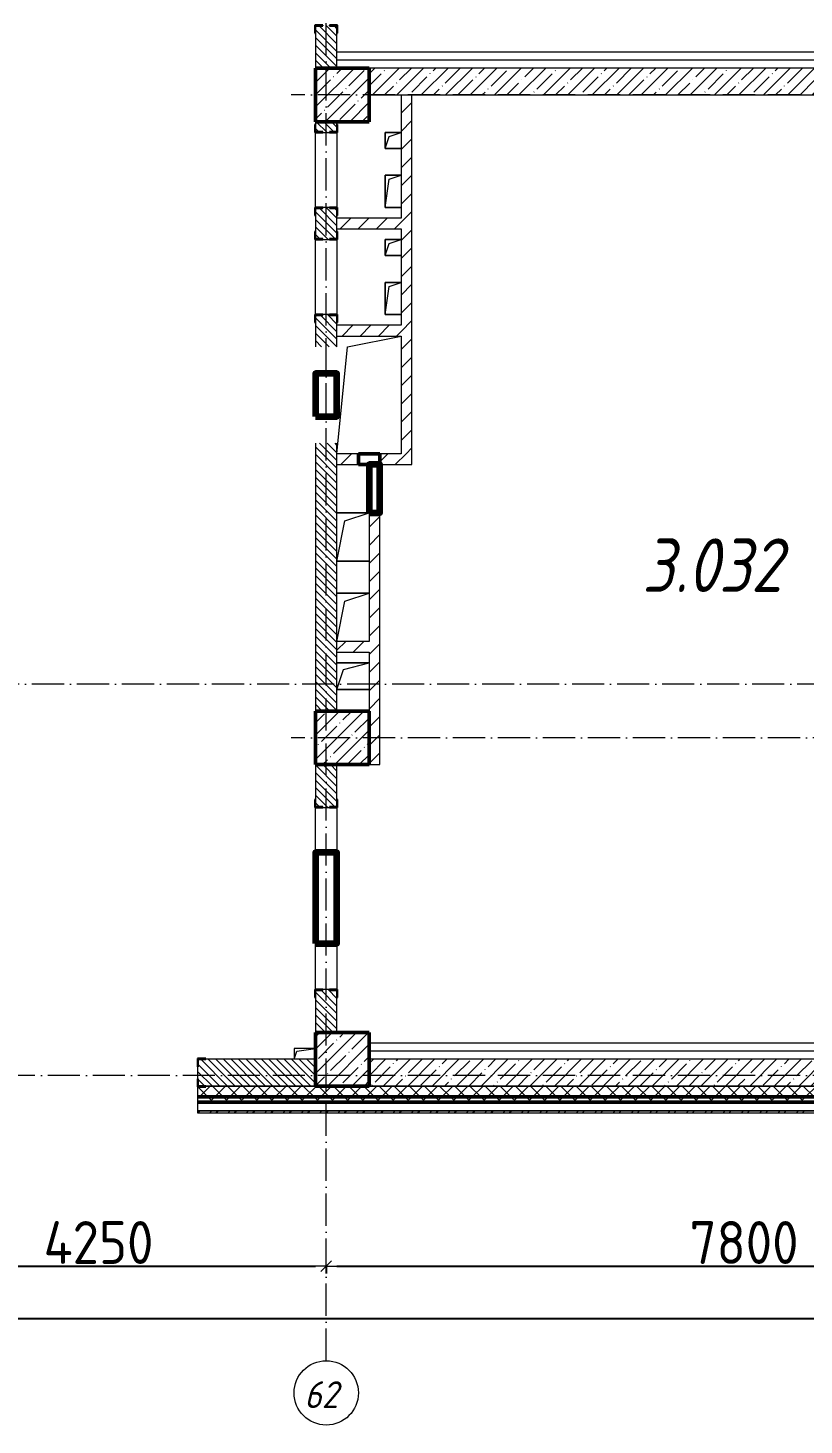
# Model space of a CAD drawing. Header units: millimetres. Extents: x -356862 to 418287, y 0 to 839748.
# Drawn here: x 232995 to 240239, y 453933 to 466972 of the extents above; entities that cross this region are included whole.
import ezdxf

# ---------------------------------------------------------------- set-up
doc = ezdxf.new("R2010")
doc.units = ezdxf.units.MM
doc.linetypes.add('50_200_ШТРИХ_1Т_ш5_п1_п1_', pattern=[700, 500, -100, 0, -100])
for name, color, linetype, lineweight in [('9.7) Заделка 956 шт', 6, 'Continuous', 158), ('A-____-____-DIMS', 7, 'Continuous', 9), ('A-DETL-____-OTLN-4', 7, 'Continuous', 18), ('A-FLOR-____-OTLN', 7, 'Continuous', 9), ('A-GENM-____-MCUT', 7, 'Continuous', 25), ('A-GENM-____-OTLN', 7, 'Continuous', 9), ('A-GENM-____-OTLN-1', 7, 'Continuous', 25), ('A-WALL-____-MCUT-1', 7, 'Continuous', 9), ('A-WALL-____-MCUT-2', 7, 'Continuous', 50), ('A-WALL-____-MCUT-3', 7, 'Continuous', 9), ('A-WALL-____-PATT-1', 7, 'Continuous', 9), ('A-WALL-FNSH-MCUT-1', 7, 'Continuous', 9), ('I-WALL-____-OTLN', 7, 'Continuous', 9), ('S-COLS-____-MCUT', 7, 'Continuous', 50), ('S-COLS-____-OTLN', 7, 'Continuous', 9), ('S-GRID-____-IDEN', 7, 'Continuous', 9), ('S-GRID-____-OTLN-1', 7, '50_200_ШТРИХ_1Т_ш5_п1_п1_', 9), ('Марки помещений', 7, 'Continuous', 9)]:
    doc.layers.add(name, color=color, linetype=linetype, lineweight=lineweight)
doc.styles.add('ISOCPEUR_I', font='isocpeui.ttf', dxfattribs={"width": 0.9, "height": 2.5})
doc.styles.add('ISOCPEUR_I_2', font='isocpeui.ttf', dxfattribs={"width": 0.85, "height": 2.3})
doc.styles.add('СПДС', font='isocpeur.ttf', dxfattribs={"width": 0.9})
doc.dimstyles.new('Размера А3', dxfattribs={"dimtxt": 200, "dimasz": 100, "dimexe": 70, "dimexo": 100, "dimgap": 20, "dimtad": 1, "dimdec": 0, "dimrnd": 10, "dimzin": 0, "dimdsep": 46, "dimtxsty": 'СПДС', "dimblk": 'ARROWHEAD_6', "dimcen": 1, "dimclrd": 256, "dimclre": 256, "dimclrt": 256, "dimazin": 0, "dimtfac": 1, "dimtdec": 0, "dimtmove": 2, "dimatfit": 3, "dimfxl": 1, "dimtolj": 1, "dimtzin": 0, "dimarcsym": 0})
pattern_1 = [(135, (142429.057, 459015.94), (-35.35534, -35.35534), [])]
pattern_2 = [(45, (142429.06, 459015.94), (-70.71068, 70.71068), []), (135, (142429.06, 459015.94), (-70.71068, -70.71068), [])]
pattern_3 = [(45, (142429.06, 459015.94), (-84.85281, 84.85281), [])]
pattern_4 = [(45, (142429.06, 459015.94), (-114.04925, 114.04925), []), (45, (142543.1, 459015.94), (-114.04925, 114.04925), [201.612, -40.322, 3.353, -36.97])]

# ---------------------------------------------------------------- blocks, each defined once
blk = doc.blocks.new('BSC_Колонна _Прямоугольная - 500х500-V26-АР1_План отверстий 3 этажа в осях 1-64_А-ГГ')
at = {"layer": 'S-COLS-____-OTLN'}
h = blk.add_hatch(dxfattribs=at)
h.set_pattern_fill('FP_63', color=256, style=0, pattern_type=2)
h.set_pattern_definition([(45, (-93500, 1668.96), (-114.04925, 114.04925), []), (45, (-93385.95, 1668.96), (-114.04925, 114.04925), [201.613, -40.323, 3.353, -36.97])])
h.paths.add_polyline_path([(-250, -250), (250, -250), (250, 250), (-250, 250)], flags=0)
at = {"layer": 'S-COLS-____-MCUT'}
for p, q in [((250, 250), (-250, 250)), ((-250, 250), (-250, -250)), ((250, -250), (250, 250)), ((-250, -250), (250, -250))]:
    blk.add_line(p, q, dxfattribs=at)
blk = doc.blocks.new('BSC_Колонна _Прямоугольная - 500х500-V28-АР1_План отверстий 3 этажа в осях 1-64_А-ГГ')
at = {"layer": 'S-COLS-____-OTLN'}
h = blk.add_hatch(dxfattribs=at)
h.set_pattern_fill('FP_65', color=256, style=0, pattern_type=2)
h.set_pattern_definition([(45, (-93500, -7331.04), (-114.04925, 114.04925), []), (45, (-93385.95, -7331.04), (-114.04925, 114.04925), [201.613, -40.323, 3.353, -36.97])])
h.paths.add_polyline_path([(-250, -250), (250, -250), (250, 250), (-250, 250)], flags=0)
at = {"layer": 'S-COLS-____-MCUT'}
for p, q in [((250, 250), (-250, 250)), ((-250, 250), (-250, -250)), ((250, -250), (250, 250)), ((-250, -250), (250, -250))]:
    blk.add_line(p, q, dxfattribs=at)
blk = doc.blocks.new('BSC_Колонна _Прямоугольная - 500х500-V83-АР1_План отверстий 3 этажа в осях 1-64_А-ГГ')
at = {"layer": 'S-COLS-____-OTLN'}
h = blk.add_hatch(dxfattribs=at)
h.set_pattern_fill('FP_120', color=256, style=0, pattern_type=2)
h.set_pattern_definition([(45, (-93500, -1331.04), (-114.04925, 114.04925), []), (45, (-93385.95, -1331.04), (-114.04925, 114.04925), [201.613, -40.323, 3.353, -36.97])])
h.paths.add_polyline_path([(-250, -250), (250, -250), (250, 250), (-250, 250)], flags=0)
at = {"layer": 'S-COLS-____-MCUT'}
for p, q in [((250, 250), (-250, 250)), ((-250, 250), (-250, -250)), ((250, -250), (250, 250)), ((-250, -250), (250, -250))]:
    blk.add_line(p, q, dxfattribs=at)
blk = doc.blocks.new('Фахверк_СКБ_Уголок - 250_2700-27497298-АР1_План отверстий 3 этажа в осях 1-64_А-ГГ')
at = {"layer": 'A-GENM-____-MCUT'}
for p, q in [((200, 181), (125, 181)), ((125, 181), (125, 106)), ((131, 106), (131, 175)), ((131, 175), (200, 175)), ((200, 175), (200, 181)), ((125, 106), (131, 106)), ((131, -6), (125, -6)), ((125, -6), (125, -81)), ((125, -81), (200, -81)), ((131, -75), (131, -6)), ((200, -75), (131, -75)), ((200, -81), (200, -75))]:
    blk.add_line(p, q, dxfattribs=at)
blk = doc.blocks.new('АР_Перемычка - АР_Перемычка-28704962-АР1_План отверстий 3 этажа в осях 1-64_А-ГГ')
at = {"layer": 'A-GENM-____-OTLN'}
blk.add_line((-350, -100), (-342, -100), dxfattribs=at)
blk = doc.blocks.new('154_Стойка_СКБ_Уголок - СМ-2180_200-28268025-АР1_План отверстий 3 этажа в осях 1-64_А-ГГ')
at = {"layer": 'A-GENM-____-MCUT'}
for p, q in [((125, 156), (125, 81)), ((200, 156), (125, 156)), ((131, 81), (131, 150)), ((131, 150), (200, 150)), ((200, 150), (200, 156)), ((125, 81), (131, 81)), ((131, 19), (125, 19)), ((125, 19), (125, -56)), ((131, -50), (131, 19)), ((125, -56), (200, -56)), ((200, -50), (131, -50)), ((200, -56), (200, -50))]:
    blk.add_line(p, q, dxfattribs=at)
blk = doc.blocks.new('Фахверк_СКБ_Уголок - 200_3960_зеркало-28268689-АР1_План отверстий 3 этажа в осях 1-64_А-ГГ')
at = {"layer": 'A-GENM-____-MCUT'}
for p, q in [((200, 156), (125, 156)), ((125, 156), (125, 81)), ((131, 81), (131, 150)), ((131, 150), (200, 150)), ((200, 150), (200, 156)), ((125, 81), (131, 81)), ((131, 19), (125, 19)), ((125, 19), (125, -56)), ((131, -50), (131, 19)), ((125, -56), (200, -56)), ((200, -50), (131, -50)), ((200, -56), (200, -50))]:
    blk.add_line(p, q, dxfattribs=at)
blk = doc.blocks.new('Фахверк_СКБ_Уголок - 200_3960-28268576-АР1_План отверстий 3 этажа в осях 1-64_А-ГГ')
at = {"layer": 'A-GENM-____-MCUT'}
for p, q in [((200, 156), (125, 156)), ((125, 156), (125, 81)), ((131, 81), (131, 150)), ((131, 150), (200, 150)), ((200, 150), (200, 156)), ((125, 81), (131, 81)), ((131, 19), (125, 19)), ((125, 19), (125, -56)), ((131, -50), (131, 19)), ((125, -56), (200, -56)), ((200, -50), (131, -50)), ((200, -56), (200, -50))]:
    blk.add_line(p, q, dxfattribs=at)
blk = doc.blocks.new('154_Стойка_СКБ_Уголок - СМ-2480_200-28346303-АР1_План отверстий 3 этажа в осях 1-64_А-ГГ')
at = {"layer": 'A-GENM-____-MCUT'}
for p, q in [((125, 156), (125, 81)), ((200, 156), (125, 156)), ((131, 81), (131, 150)), ((131, 150), (200, 150)), ((200, 150), (200, 156)), ((125, 81), (131, 81)), ((131, 19), (125, 19)), ((125, 19), (125, -56)), ((131, -50), (131, 19)), ((125, -56), (200, -56)), ((200, -50), (131, -50)), ((200, -56), (200, -50))]:
    blk.add_line(p, q, dxfattribs=at)
blk = doc.blocks.new('Стойка_Влож_Полоса боковая - Полоса-28213942-АР1_План отверстий 3 этажа в осях 1-64_А-ГГ')
at = {"layer": 'A-GENM-____-OTLN'}
for p, q in [((-5, 60), (0, 60)), ((-5, -60), (-5, 60)), ((0, 31), (0, -31)), ((0, -60), (-5, -60))]:
    blk.add_line(p, q, dxfattribs=at)
blk = doc.blocks.new('AR_Отверстие прямоугольное _в плите_ - AR_Отверстие прямоугольное _в плите_-30423637-АР1_План отверстий 3 этажа в осях 1-64_А-ГГ')
at = {"layer": 'A-GENM-____-OTLN'}
for p, q in [((75, 150), (-75, 150)), ((-75, 150), (-75, -150)), ((-37, 113), (75, 150)), ((-75, -150), (-37, 113)), ((-75, -150), (75, -150))]:
    blk.add_line(p, q, dxfattribs=at)
blk = doc.blocks.new('AR_Отверстие прямоугольное _в плите_ - AR_Отверстие прямоугольное _в плите_-30423627-АР1_План отверстий 3 этажа в осях 1-64_А-ГГ')
at = {"layer": 'A-GENM-____-OTLN'}
for p, q in [((75, 75), (-75, 75)), ((-75, 75), (-75, -75)), ((-75, -75), (-37, 37)), ((-37, 37), (75, 75)), ((-75, -75), (75, -75))]:
    blk.add_line(p, q, dxfattribs=at)
blk = doc.blocks.new('AR_Отверстие прямоугольное _в плите_ - AR_Отверстие прямоугольное _в плите_-V177-АР1_План отверстий 3 этажа в осях 1-64_А-ГГ')
at = {"layer": 'A-GENM-____-OTLN'}
for p, q in [((100, 50), (-100, 50)), ((-100, 50), (-100, -50)), ((-100, -50), (-75, 25)), ((-75, 25), (100, 50))]:
    blk.add_line(p, q, dxfattribs=at)
blk = doc.blocks.new('AR_Отверстие прямоугольное _в плите_ - AR_Отверстие прямоугольное _в плите_-30552713-АР1_План отверстий 3 этажа в осях 1-64_А-ГГ')
at = {"layer": 'A-GENM-____-OTLN'}
for p, q in [((-200, 450), (300, 550)), ((-300, -550), (-200, 450))]:
    blk.add_line(p, q, dxfattribs=at)
blk = doc.blocks.new('AR_Отверстие прямоугольное _в плите_ - AR_Отверстие прямоугольное _в плите_-30552572-АР1_План отверстий 3 этажа в осях 1-64_А-ГГ')
at = {"layer": 'A-GENM-____-OTLN'}
for p, q in [((150, 125), (-150, 125)), ((-150, -125), (-88, 63)), ((-88, 63), (150, 125)), ((-150, -125), (150, -125))]:
    blk.add_line(p, q, dxfattribs=at)
blk = doc.blocks.new('AR_Отверстие прямоугольное _в плите_ - AR_Отверстие прямоугольное _в плите_-V189-АР1_План отверстий 3 этажа в осях 1-64_А-ГГ')
at = {"layer": 'A-GENM-____-OTLN'}
for p, q in [((150, 225), (-150, 225)), ((-150, -225), (-75, 150)), ((-75, 150), (150, 225))]:
    blk.add_line(p, q, dxfattribs=at)
blk = doc.blocks.new('AR_Отверстие прямоугольное _в плите_ - AR_Отверстие прямоугольное _в плите_-V187-АР1_План отверстий 3 этажа в осях 1-64_А-ГГ')
at = {"layer": 'A-GENM-____-OTLN'}
for p, q in [((150, 225), (-150, 225)), ((-150, -225), (-75, 150)), ((-75, 150), (150, 225)), ((-150, -225), (150, -225))]:
    blk.add_line(p, q, dxfattribs=at)
blk = doc.blocks.new('BSC_Колонна _Прямоугольная1 - 200х100 _металл_-V218-АР1_План отверстий 3 этажа в осях 1-64_А-ГГ')
at = {"layer": 'S-COLS-____-MCUT'}
for p, q in [((100, 50), (-100, 50)), ((-100, 50), (-100, -50)), ((100, -50), (100, 50)), ((-100, -50), (0, -50))]:
    blk.add_line(p, q, dxfattribs=at)
blk = doc.blocks.new('Ось сетки - Круг_Ø6_00__ISO-2_5_0_9K_-25732049-АР1_План отверстий 3 этажа в осях 1-64_А-ГГ')
at = {"layer": 'S-GRID-____-IDEN'}
blk.add_circle((0, 0), 3, dxfattribs=at)
blk = doc.blocks.new('ARROWHEAD_6')
at = {"color": 0, "linetype": 'Continuous'}
for p, q in [((0, 0), (-1, 0)), ((-0.5, -0.5), (0.5, 0.5))]:
    blk.add_line(p, q, dxfattribs=at)
blk = doc.blocks.new('*D2539')
at = {"layer": 'A-____-____-DIMS', "lineweight": -2, "transparency": 16777216}
for p, q in [((231529, 455423), (231529, 455347)), ((231629, 455417), (235679, 455417)), ((235779, 455423), (235779, 455347))]:
    blk.add_line(p, q, dxfattribs=at)
at = {"layer": 'Defpoints', "color": 0, "transparency": 16777216}
for p in [(231529, 455523), (235779, 455523), (235779, 455417)]:
    blk.add_point(p, dxfattribs=at)
at = {"layer": 'A-____-____-DIMS', "lineweight": -2, "transparency": 16777216, "xscale": 100, "yscale": 100, "zscale": 100, "rotation": 180}
blk.add_blockref('ARROWHEAD_6', (231529, 455417), dxfattribs=at)
at = {"layer": 'A-____-____-DIMS', "lineweight": -2, "transparency": 16777216, "xscale": 100, "yscale": 100, "zscale": 100}
blk.add_blockref('ARROWHEAD_6', (235779, 455417), dxfattribs=at)
at = {"layer": 'A-____-____-DIMS', "transparency": 16777216, "insert": (233654, 455637), "char_height": 400, "attachment_point": 5, "style": 'СПДС'}
blk.add_mtext('\\A1;4250', dxfattribs=at)
blk = doc.blocks.new('*D2540')
at = {"layer": 'A-____-____-DIMS', "lineweight": -2, "transparency": 16777216}
for p, q in [((235779, 455423), (235779, 455347)), ((235879, 455417), (243479, 455417)), ((243579, 455423), (243579, 455347))]:
    blk.add_line(p, q, dxfattribs=at)
at = {"layer": 'Defpoints', "color": 0, "transparency": 16777216}
for p in [(235779, 455523), (243579, 455523), (243579, 455417)]:
    blk.add_point(p, dxfattribs=at)
at = {"layer": 'A-____-____-DIMS', "lineweight": -2, "transparency": 16777216, "xscale": 100, "yscale": 100, "zscale": 100, "rotation": 180}
blk.add_blockref('ARROWHEAD_6', (235779, 455417), dxfattribs=at)
at = {"layer": 'A-____-____-DIMS', "lineweight": -2, "transparency": 16777216, "xscale": 100, "yscale": 100, "zscale": 100}
blk.add_blockref('ARROWHEAD_6', (243579, 455417), dxfattribs=at)
at = {"layer": 'A-____-____-DIMS', "transparency": 16777216, "insert": (239679, 455637), "char_height": 400, "attachment_point": 5, "style": 'СПДС'}
blk.add_mtext('\\A1;7800', dxfattribs=at)
blk = doc.blocks.new('*D2541')
at = {"layer": 'A-____-____-DIMS', "lineweight": -2, "transparency": 16777216}
for p, q in [((140079, 454935), (140079, 454859)), ((140179, 454929), (243479, 454929)), ((243579, 454935), (243579, 454859))]:
    blk.add_line(p, q, dxfattribs=at)
at = {"layer": 'Defpoints', "color": 0, "transparency": 16777216}
for p in [(140079, 455035), (243579, 455035), (243579, 454929)]:
    blk.add_point(p, dxfattribs=at)
at = {"layer": 'A-____-____-DIMS', "lineweight": -2, "transparency": 16777216, "xscale": 100, "yscale": 100, "zscale": 100, "rotation": 180}
blk.add_blockref('ARROWHEAD_6', (140079, 454929), dxfattribs=at)
at = {"layer": 'A-____-____-DIMS', "lineweight": -2, "transparency": 16777216, "xscale": 100, "yscale": 100, "zscale": 100}
blk.add_blockref('ARROWHEAD_6', (243579, 454929), dxfattribs=at)
at = {"layer": 'A-____-____-DIMS', "transparency": 16777216, "insert": (191829, 455149), "char_height": 400, "attachment_point": 5, "style": 'СПДС'}
blk.add_mtext('\\A1;103500', dxfattribs=at)

msp = doc.modelspace()

# ---------------------------------------------------------------- hatches: boundary and pattern name
at = {"layer": 'A-WALL-____-PATT-1'}
h = msp.add_hatch(dxfattribs=at)
h.set_pattern_fill('FP_6', color=256, style=0, pattern_type=2)
h.set_pattern_definition(pattern_1)
h.paths.add_polyline_path([(235879.0567, 466596.983), (235879.0567, 466990.983), (235810.0567, 466990.983), (235810.0567, 466996.983), (235748.0567, 466996.983), (235748.0567, 466990.983), (235679.0567, 466990.983), (235679.0567, 466596.983)], flags=0)
h.paths.add_polyline_path([(235748.0567, 468696.983), (235810.0567, 468696.983), (235810.0567, 468702.983), (235879.0567, 468702.983), (235879.0567, 469096.983), (235679.0567, 469096.983), (235679.0567, 468702.983), (235748.0567, 468702.983)], flags=0)
h = msp.add_hatch(dxfattribs=at)
h.set_pattern_fill('FP_38', color=256, style=0, pattern_type=2)
h.set_pattern_definition(pattern_4)
h.paths.add_polyline_path([(243179.0567, 466346.983), (243179.0567, 466596.983), (236179.0567, 466596.983), (236179.0567, 466346.983), (243160.8442, 466346.983)], flags=0)
h = msp.add_hatch(dxfattribs=at)
h.set_pattern_fill('FP_4', color=256, style=0, pattern_type=2)
h.set_pattern_definition(pattern_3)
h.paths.add_polyline_path([(236579.0567, 462996.983), (236579.0567, 466346.983), (236479.0567, 466346.983), (236479.0567, 462996.983)], flags=0)
h = msp.add_hatch(dxfattribs=at)
h.set_pattern_fill('FP_6', color=256, style=0, pattern_type=2)
h.set_pattern_definition(pattern_1)
h.paths.add_polyline_path([(235679.0567, 460596.983), (235879.0567, 460596.983), (235879.0567, 463096.983), (235679.0567, 463096.983)], flags=0)
h.paths.add_polyline_path([(235679.0567, 463996.983), (235879.0567, 463996.983), (235879.0567, 464290.983), (235810.0567, 464290.983), (235810.0567, 464296.983), (235748.0567, 464296.983), (235748.0567, 464290.983), (235679.0567, 464290.983), (235679.0567, 464221.983)], flags=0)
h.paths.add_polyline_path([(235810.0567, 464996.983), (235810.0567, 465002.983), (235879.0567, 465002.983), (235879.0567, 465290.983), (235810.0567, 465290.983), (235810.0567, 465296.983), (235748.0567, 465296.983), (235748.0567, 465290.983), (235679.0567, 465290.983), (235679.0567, 465002.983), (235748.0567, 465002.983), (235748.0567, 464996.983)], flags=0)
h.paths.add_polyline_path([(235748.0567, 465996.983), (235810.0567, 465996.983), (235810.0567, 466002.983), (235879.0567, 466002.983), (235879.0567, 466096.983), (235679.0567, 466096.983), (235679.0567, 466002.983), (235748.0567, 466002.983)], flags=0)
h = msp.add_hatch(dxfattribs=at)
h.set_pattern_fill('FP_4', color=256, style=0, pattern_type=2)
h.set_pattern_definition(pattern_3)
h.paths.add_polyline_path([(236479.0567, 465096.983), (236479.0567, 465196.983), (235879.0567, 465196.983), (235879.0567, 465096.983), (236090.9871, 465096.983)], flags=0)
h = msp.add_hatch(dxfattribs=at)
h.set_pattern_fill('FP_4', color=256, style=0, pattern_type=2)
h.set_pattern_definition(pattern_3)
h.paths.add_polyline_path([(236479.0567, 464096.983), (236479.0567, 464196.983), (235879.0567, 464196.983), (235879.0567, 464096.983), (236090.9871, 464096.983)], flags=0)
h = msp.add_hatch(dxfattribs=at)
h.set_pattern_fill('FP_4', color=256, style=0, pattern_type=2)
h.set_pattern_definition(pattern_3)
h.paths.add_polyline_path([(235879.0567, 462896.983), (236079.0567, 462896.983), (236079.0567, 462996.983), (235879.0567, 462996.983)], flags=0)
h.paths.add_polyline_path([(236579.0567, 462896.983), (236579.0567, 462996.983), (236279.0567, 462996.983), (236279.0567, 462896.983)], flags=0)
h = msp.add_hatch(dxfattribs=at)
h.set_pattern_fill('FP_4', color=256, style=0, pattern_type=2)
h.set_pattern_definition(pattern_3)
h.paths.add_polyline_path([(236279.0567, 460096.983), (236279.0567, 462446.983), (236179.0567, 462446.983), (236179.0567, 460096.983)], flags=0)
h = msp.add_hatch(dxfattribs=at)
h.set_pattern_fill('FP_4', color=256, style=0, pattern_type=2)
h.set_pattern_definition(pattern_3)
h.paths.add_polyline_path([(235879.0567, 461146.983), (236179.0567, 461146.983), (236179.0567, 461246.983), (235879.0567, 461246.983)], flags=0)
h = msp.add_hatch(dxfattribs=at)
h.set_pattern_fill('FP_6', color=256, style=0, pattern_type=2)
h.set_pattern_definition(pattern_1)
h.paths.add_polyline_path([(235679.0567, 457596.983), (235879.0567, 457596.983), (235879.0567, 457990.983), (235810.0567, 457990.983), (235810.0567, 457996.983), (235748.0567, 457996.983), (235748.0567, 457990.983), (235679.0567, 457990.983), (235679.0567, 457921.983)], flags=0)
h.paths.add_polyline_path([(235748.0567, 459696.983), (235810.0567, 459696.983), (235810.0567, 459702.983), (235879.0567, 459702.983), (235879.0567, 460096.983), (235679.0567, 460096.983), (235679.0567, 459702.983), (235748.0567, 459702.983)], flags=0)
h = msp.add_hatch(dxfattribs=at)
h.set_pattern_fill('FP_6', color=256, style=0, pattern_type=2)
h.set_pattern_definition(pattern_1)
h.paths.add_polyline_path([(234654.0567, 457096.983), (235679.0567, 457096.983), (235679.0567, 457346.983), (234585.0567, 457346.983), (234585.0567, 457277.983), (234579.0567, 457277.983), (234579.0567, 457165.983), (234585.0567, 457165.983), (234585.0567, 457096.983)], flags=0)
h.paths.add_polyline_path([(232773.0567, 457096.983), (232773.0567, 457165.983), (232779.0567, 457165.983), (232779.0567, 457277.983), (232773.0567, 457277.983), (232773.0567, 457346.983), (231929.0567, 457346.983), (231929.0567, 457096.983), (232704.0567, 457096.983)], flags=0)
h = msp.add_hatch(dxfattribs=at)
h.set_pattern_fill('FP_38', color=256, style=0, pattern_type=2)
h.set_pattern_definition(pattern_4)
h.paths.add_polyline_path([(243160.8442, 457096.983), (243179.0567, 457096.983), (243179.0567, 457346.983), (236179.0567, 457346.983), (236179.0567, 457096.983), (241393.3799, 457096.983)], flags=0)
h = msp.add_hatch(dxfattribs=at)
h.set_pattern_fill('FP_1', color=256, style=0, pattern_type=2)
h.set_pattern_definition(pattern_2)
h.paths.add_polyline_path([(243179.0567, 456996.983), (243679.0567, 456996.983), (243679.0567, 457096.983), (234654.0567, 457096.983), (234654.0567, 457090.983), (234579.0567, 457090.983), (234579.0567, 456996.983), (243160.8442, 456996.983)], flags=0)
h.paths.add_polyline_path([(231672.3263, 456996.983), (232779.0567, 456996.983), (232779.0567, 457090.983), (232704.0567, 457090.983), (232704.0567, 457096.983), (224829.0567, 457096.983), (224829.0567, 456996.983), (231429.0567, 456996.983)], flags=0)
h.paths.add_polyline_path([(223829.0567, 456996.983), (223829.0567, 457096.983), (222704.0567, 457096.983), (222704.0567, 457090.983), (222629.0567, 457090.983), (222629.0567, 456996.983), (223718.737, 456996.983)], flags=0)
h.paths.add_polyline_path([(220829.0567, 456996.983), (220829.0567, 457090.983), (220754.0567, 457090.983), (220754.0567, 457096.983), (219704.0567, 457096.983), (219704.0567, 457090.983), (219629.0567, 457090.983), (219629.0567, 456996.983), (220183.8085, 456996.983)], flags=0)
h.paths.add_polyline_path([(217829.0567, 456996.983), (217829.0567, 457096.983), (216704.0567, 457096.983), (216704.0567, 457090.983), (216629.0567, 457090.983), (216629.0567, 456996.983), (216704.0567, 456996.983)], flags=0)
h.paths.add_polyline_path([(213429.0567, 456996.983), (214829.0567, 456996.983), (214829.0567, 457096.983), (213504.0567, 457096.983), (213504.0567, 457090.983), (213429.0567, 457090.983)], flags=0)
h.paths.add_polyline_path([(211346.487, 456996.983), (211629.0567, 456996.983), (211629.0567, 457090.983), (211554.0567, 457090.983), (211554.0567, 457096.983), (210504.0567, 457096.983), (210504.0567, 457090.983), (210429.0567, 457090.983), (210429.0567, 456996.983), (210462.7549, 456996.983)], flags=0)
h.paths.add_polyline_path([(208629.0567, 456996.983), (208629.0567, 457096.983), (207504.0567, 457096.983), (207504.0567, 457090.983), (207429.0567, 457090.983), (207429.0567, 456996.983), (207504.0567, 456996.983)], flags=0)
h.paths.add_polyline_path([(205279.0567, 456996.983), (205629.0567, 456996.983), (205629.0567, 457090.983), (205554.0567, 457090.983), (205554.0567, 457096.983), (204504.0567, 457096.983), (204504.0567, 457090.983), (204429.0567, 457090.983), (204429.0567, 456996.983), (205160.362, 456996.983)], flags=0)
h.paths.add_polyline_path([(202629.0567, 456996.983), (202629.0567, 457090.983), (202554.0567, 457090.983), (202554.0567, 457096.983), (201504.0567, 457096.983), (201504.0567, 457090.983), (201429.0567, 457090.983), (201429.0567, 456996.983), (202509.1656, 456996.983)], flags=0)
h.paths.add_polyline_path([(199629.0567, 456996.983), (199629.0567, 457090.983), (199554.0567, 457090.983), (199554.0567, 457096.983), (198504.0567, 457096.983), (198504.0567, 457090.983), (198429.0567, 457090.983), (198429.0567, 456996.983), (198974.237, 456996.983)], flags=0)
h.paths.add_polyline_path([(195439.3085, 456996.983), (196629.0567, 456996.983), (196629.0567, 457090.983), (196554.0567, 457090.983), (196554.0567, 457096.983), (195504.0567, 457096.983), (195504.0567, 457090.983), (195429.0567, 457090.983), (195429.0567, 456996.983), (195435.0567, 456996.983)], flags=0)
h.paths.add_polyline_path([(192429.0567, 456996.983), (193629.0567, 456996.983), (193629.0567, 457090.983), (193554.0567, 457090.983), (193554.0567, 457096.983), (192504.0567, 457096.983), (192504.0567, 457090.983), (192429.0567, 457090.983)], flags=0)
h.paths.add_polyline_path([(187485.7192, 456996.983), (187629.0567, 456996.983), (187629.0567, 457090.983), (187554.0567, 457090.983), (187554.0567, 457096.983), (186504.0567, 457096.983), (186504.0567, 457090.983), (186429.0567, 457090.983), (186429.0567, 456996.983), (187279.0567, 456996.983)], flags=0)
h.paths.add_polyline_path([(184629.0567, 456996.983), (184629.0567, 457090.983), (184554.0567, 457090.983), (184554.0567, 457096.983), (183504.0567, 457096.983), (183504.0567, 457090.983), (183429.0567, 457090.983), (183429.0567, 456996.983), (184623.0567, 456996.983)], flags=0)
h.paths.add_polyline_path([(181299.5942, 456996.983), (181629.0567, 456996.983), (181629.0567, 457090.983), (181554.0567, 457091.6258), (181554.0567, 457096.983), (180229.0567, 457096.983), (180229.0567, 456996.983)], flags=0)
h.paths.add_polyline_path([(177764.6656, 456996.983), (178429.0567, 456996.983), (178429.0567, 457090.983), (178354.0567, 457090.983), (178354.0567, 457096.983), (177229.0567, 457096.983), (177229.0567, 456996.983)], flags=0)
h.paths.add_polyline_path([(175429.0567, 456996.983), (175429.0567, 457090.983), (175354.0567, 457090.983), (175354.0567, 457096.983), (174304.0567, 457096.983), (174304.0567, 457090.983), (174229.0567, 457090.983), (174229.737, 456996.983), (175423.0567, 456996.983)], flags=0)
h.paths.add_polyline_path([(172429.0567, 456996.983), (172429.0567, 457090.983), (172354.0567, 457090.983), (172354.0567, 457096.983), (171229.0567, 457096.983), (171229.0567, 456996.983), (171578.5406, 456996.983)], flags=0)
h.paths.add_polyline_path([(169429.0567, 456996.983), (169429.0567, 457090.983), (169354.0567, 457090.983), (169354.0567, 457096.983), (168229.0567, 457096.983), (168229.0567, 456996.983), (168927.3441, 456996.983)], flags=0)
h.paths.add_polyline_path([(166429.0567, 456996.983), (166429.0567, 457090.983), (166354.0567, 457090.983), (166354.0567, 457096.983), (165304.0567, 457096.983), (165304.0567, 457090.983), (165229.0567, 457090.983), (165229.0567, 456996.983), (165392.4156, 456996.983)], flags=0)
h.paths.add_polyline_path([(156555.0941, 456996.983), (157429.0567, 456996.983), (157429.0567, 457090.983), (157354.0567, 457090.983), (157354.0567, 457096.983), (156304.0567, 457096.983), (156304.0567, 457090.983), (156229.0567, 457090.983), (156229.0567, 456996.983)], flags=0)
h.paths.add_polyline_path([(154787.6298, 456996.983), (155229.0567, 456996.983), (155229.0567, 457090.983), (155154.0567, 457090.983), (155154.0567, 457096.983), (149904.0567, 457096.983), (149904.0567, 457090.983), (149829.0567, 457090.983), (149829.0567, 456996.983), (153329.0567, 456996.983)], flags=0)
h.paths.add_polyline_path([(147717.7727, 456996.983), (148829.0567, 456996.983), (148829.0567, 457090.983), (148754.0567, 457090.983), (148754.0567, 457096.983), (139979.0567, 457096.983), (139979.0567, 456996.983), (145950.3084, 456996.983)], flags=0)
h = msp.add_hatch(dxfattribs=at)
h.set_pattern_fill('FP_1', color=256, style=0, pattern_type=2)
h.set_pattern_definition(pattern_2)
h.paths.add_polyline_path([(243679.0567, 456946.983), (243779.0567, 456946.983), (243779.0567, 456996.983), (234579.0567, 456996.983), (234579.0567, 456946.983), (243160.8442, 456946.983)], flags=0)
h.paths.add_polyline_path([(231672.3263, 456946.983), (232779.0567, 456946.983), (232779.0567, 456996.983), (224829.0567, 456996.983), (224829.0567, 456946.983), (230788.5942, 456946.983)], flags=0)
h.paths.add_polyline_path([(223718.737, 456946.983), (223829.0567, 456946.983), (223829.0567, 456996.983), (222629.0567, 456996.983), (222629.0567, 456946.983), (222835.0049, 456946.983)], flags=0)
h.paths.add_polyline_path([(219629.0567, 456946.983), (220829.0567, 456946.983), (220829.0567, 456996.983), (219629.0567, 456996.983)], flags=0)
h.paths.add_polyline_path([(216648.8799, 456946.983), (217829.0567, 456946.983), (217829.0567, 456996.983), (216629.0567, 456996.983), (216629.0567, 456946.983)], flags=0)
h.paths.add_polyline_path([(214829.0567, 456946.983), (214829.0567, 456996.983), (213429.0567, 456996.983), (213429.0567, 456946.983), (213997.6835, 456946.983)], flags=0)
h.paths.add_polyline_path([(211629.0567, 456946.983), (211629.0567, 456996.983), (210429.0567, 456996.983), (210429.0567, 456946.983), (211346.487, 456946.983)], flags=0)
h.paths.add_polyline_path([(208629.0567, 456946.983), (208629.0567, 456996.983), (207429.0567, 456996.983), (207429.0567, 456946.983)], flags=0)
h.paths.add_polyline_path([(205629.0567, 456946.983), (205629.0567, 456996.983), (204429.0567, 456996.983), (204429.0567, 456946.983), (205160.362, 456946.983)], flags=0)
h.paths.add_polyline_path([(201429.0567, 456946.983), (202629.0567, 456946.983), (202629.0567, 456996.983), (201429.0567, 456996.983)], flags=0)
h.paths.add_polyline_path([(198429.0567, 456946.983), (199629.0567, 456946.983), (199629.0567, 456996.983), (198429.0567, 456996.983)], flags=0)
h.paths.add_polyline_path([(195439.3085, 456946.983), (196629.0567, 456946.983), (196629.0567, 456996.983), (195429.0567, 456996.983), (195429.0567, 456946.983)], flags=0)
h.paths.add_polyline_path([(193629.0567, 456946.983), (193629.0567, 456996.983), (192429.0567, 456996.983), (192429.0567, 456946.983), (192788.112, 456946.983)], flags=0)
h.paths.add_polyline_path([(187485.7192, 456946.983), (187629.0567, 456946.983), (187629.0567, 456996.983), (186429.0567, 456996.983), (186429.0567, 456946.983), (186601.987, 456946.983)], flags=0)
h.paths.add_polyline_path([(184629.0567, 456946.983), (184629.0567, 456996.983), (183429.0567, 456996.983), (183429.0567, 456946.983), (183950.7906, 456946.983)], flags=0)
h.paths.add_polyline_path([(181299.5942, 456946.983), (181629.0567, 456946.983), (181629.0567, 456996.983), (180229.0567, 456996.983), (180229.0567, 456946.983)], flags=0)
h.paths.add_polyline_path([(178429.0567, 456946.983), (178429.0567, 456996.983), (177229.0567, 456996.983), (177229.0567, 456946.983), (177764.6656, 456946.983)], flags=0)
h.paths.add_polyline_path([(175429.0567, 456946.983), (175429.0567, 456996.983), (174229.0567, 456996.983), (174229.737, 456946.983)], flags=0)
h.paths.add_polyline_path([(172429.0567, 456946.983), (172429.0567, 456996.983), (171229.0567, 456996.983), (171229.0567, 456946.983), (171578.5406, 456946.983)], flags=0)
h.paths.add_polyline_path([(169429.0567, 456946.983), (169429.0567, 456996.983), (168229.0567, 456996.983), (168229.0567, 456946.983), (168927.3441, 456946.983)], flags=0)
h.paths.add_polyline_path([(165392.4156, 456946.983), (166429.0567, 456946.983), (166429.0567, 456996.983), (165229.0567, 456996.983), (165229.0567, 456946.983)], flags=0)
h.paths.add_polyline_path([(156229.0567, 456946.983), (157429.0567, 456946.983), (157429.0567, 456996.983), (156229.0567, 456996.983)], flags=0)
h.paths.add_polyline_path([(155229.0567, 456946.983), (155229.0567, 456996.983), (149829.0567, 456996.983), (149829.0567, 456946.983), (154787.6298, 456946.983)], flags=0)
h.paths.add_polyline_path([(148601.5048, 456946.983), (148829.0567, 456946.983), (148829.0567, 456996.983), (139879.0567, 456996.983), (139879.0567, 456946.983), (147717.7727, 456946.983)], flags=0)
h = msp.add_hatch(dxfattribs=at)
h.set_pattern_fill('FP_3', color=256, style=0, pattern_type=2)
h.set_pattern_definition([(45, (142429.06, 459015.94), (-85.53659, 85.53659), []), (45, (142486.08, 459015.94), (-85.53659, 85.53659), [])])
h.paths.add_polyline_path([(243909.0567, 456846.983), (243909.0567, 456866.983), (234579.0567, 456866.983), (234579.0567, 456846.983), (243160.8442, 456846.983)], flags=0)
h.paths.add_polyline_path([(231672.3263, 456846.983), (232779.0567, 456846.983), (232779.0567, 456866.983), (224829.0567, 456866.983), (224829.0567, 456846.983), (230788.5942, 456846.983)], flags=0)
h.paths.add_polyline_path([(222835.0049, 456846.983), (223829.0567, 456846.983), (223829.0567, 456866.983), (222629.0567, 456866.983), (222629.0567, 456846.983)], flags=0)
h.paths.add_polyline_path([(220829.0567, 456846.983), (220829.0567, 456866.983), (219630.0567, 456866.983), (219630.0567, 456846.983), (220183.8085, 456846.983)], flags=0)
h.paths.add_polyline_path([(216648.8799, 456846.983), (217829.0567, 456846.983), (217829.0567, 456866.983), (216629.0567, 456866.983), (216629.0567, 456846.983)], flags=0)
h.paths.add_polyline_path([(214314.0567, 456846.983), (214829.0567, 456846.983), (214829.0567, 456866.983), (214314.0567, 456866.983)], flags=0)

# ---------------------------------------------------------------- linework, layer by layer
at = {"layer": '9.7) Заделка 956 шт'}
for points in [[(235679.0567, 463346.983), (235879.0567, 463346.983), (235879.0567, 463746.983), (235679.0567, 463746.983)], [(236179.0567, 462446.983), (236279.0567, 462446.983), (236279.0567, 462896.983), (236179.0567, 462896.983)], [(235679.0567, 458426.983), (235879.0567, 458426.983), (235879.0567, 459276.983), (235679.0567, 459276.983)]]:
    msp.add_lwpolyline(points, close=True, dxfattribs=at)
at = {"layer": 'A-DETL-____-OTLN-4'}
for p, q in [((243429.0567, 466746.983), (235879.0567, 466746.983)), ((243429.0567, 466671.983), (235879.0567, 466671.983)), ((243179.0567, 457496.983), (236179.0567, 457496.983)), ((243179.0567, 457421.983), (236179.0567, 457421.983))]:
    msp.add_line(p, q, dxfattribs=at)
at = {"layer": 'A-FLOR-____-OTLN'}
for p, q in [((236329.0567, 465996.983), (236479.0567, 465996.983)), ((236329.0567, 465846.983), (236329.0567, 465996.983)), ((236479.0567, 465846.983), (236329.0567, 465846.983)), ((236329.0567, 465596.983), (236479.0567, 465596.983)), ((236329.0567, 465296.983), (236329.0567, 465596.983)), ((236479.0567, 465296.983), (236329.0567, 465296.983)), ((236329.0567, 464996.983), (236479.0567, 464996.983)), ((236329.0567, 464846.983), (236329.0567, 464996.983)), ((236479.0567, 464846.983), (236329.0567, 464846.983)), ((236329.0567, 464596.983), (236479.0567, 464596.983)), ((236329.0567, 464296.983), (236329.0567, 464596.983)), ((236479.0567, 464296.983), (236329.0567, 464296.983)), ((235879.0567, 462446.983), (236179.0567, 462446.983)), ((236179.0567, 461996.983), (235879.0567, 461996.983)), ((235879.0567, 461696.983), (236179.0567, 461696.983)), ((235879.0567, 461046.983), (236179.0567, 461046.983)), ((236179.0567, 460796.983), (235879.0567, 460796.983))]:
    msp.add_line(p, q, dxfattribs=at)
at = {"layer": 'A-WALL-____-MCUT-1'}
for p, q in [((243179.0567, 466596.983), (236179.0567, 466596.983)), ((236179.0567, 466346.983), (243179.0567, 466346.983)), ((243179.0567, 457346.983), (236179.0567, 457346.983)), ((236179.0567, 457096.983), (243179.0567, 457096.983))]:
    msp.add_line(p, q, dxfattribs=at)
at = {"layer": 'A-WALL-____-MCUT-2'}
for p, q in [((234579.0567, 456996.983), (243779.0567, 456996.983)), ((234579.0567, 456946.983), (243829.0567, 456946.983))]:
    msp.add_line(p, q, dxfattribs=at)
at = {"layer": 'A-WALL-____-MCUT-3'}
for p, q in [((235679.0567, 466921.983), (235679.0567, 466596.983)), ((235879.0567, 466596.983), (235879.0567, 466921.983)), ((235679.0567, 466096.983), (235679.0567, 466071.983)), ((235879.0567, 466071.983), (235879.0567, 466096.983)), ((235748.0567, 465996.983), (235810.0567, 465996.983)), ((235679.0567, 465221.983), (235679.0567, 465071.983)), ((235810.0567, 465296.983), (235748.0567, 465296.983)), ((235879.0567, 465071.983), (235879.0567, 465221.983)), ((235748.0567, 464996.983), (235810.0567, 464996.983)), ((235679.0567, 464221.983), (235679.0567, 463996.983)), ((235810.0567, 464296.983), (235748.0567, 464296.983)), ((235879.0567, 463996.983), (235879.0567, 464221.983)), ((235679.0567, 463096.983), (235679.0567, 460596.983)), ((235879.0567, 460596.983), (235879.0567, 463096.983)), ((235679.0567, 460096.983), (235679.0567, 459771.983)), ((235879.0567, 459771.983), (235879.0567, 460096.983)), ((235748.0567, 459696.983), (235810.0567, 459696.983)), ((235679.0567, 457921.983), (235679.0567, 457596.983)), ((235879.0567, 457596.983), (235879.0567, 457921.983)), ((234579.0567, 457277.983), (234579.0567, 457165.983)), ((235679.0567, 457346.983), (234654.0567, 457346.983)), ((234579.0567, 457090.983), (234579.0567, 456866.983)), ((234654.0567, 457096.983), (235679.0567, 457096.983)), ((235679.0567, 457096.983), (234654.0567, 457096.983)), ((243179.0567, 457096.983), (236179.0567, 457096.983)), ((234579.0567, 456866.983), (243909.0567, 456866.983))]:
    msp.add_line(p, q, dxfattribs=at)
at = {"layer": 'A-WALL-FNSH-MCUT-1'}
for p, q in [((236479.0567, 466346.983), (236479.0567, 465196.983)), ((236579.0567, 462896.983), (236579.0567, 466346.983)), ((236479.0567, 465196.983), (235879.0567, 465196.983)), ((235879.0567, 465096.983), (236479.0567, 465096.983)), ((236479.0567, 465096.983), (236479.0567, 464196.983)), ((236479.0567, 464196.983), (235879.0567, 464196.983)), ((235879.0567, 464096.983), (236479.0567, 464096.983)), ((236479.0567, 464096.983), (236479.0567, 462996.983)), ((236079.0567, 462996.983), (235879.0567, 462996.983)), ((235879.0567, 462896.983), (236079.0567, 462896.983)), ((236479.0567, 462996.983), (236279.0567, 462996.983)), ((236279.0567, 462896.983), (236579.0567, 462896.983)), ((236179.0567, 462446.983), (236179.0567, 461246.983)), ((236279.0567, 460096.983), (236279.0567, 462446.983)), ((236179.0567, 461246.983), (235879.0567, 461246.983)), ((235879.0567, 461146.983), (236179.0567, 461146.983)), ((236179.0567, 461146.983), (236179.0567, 460596.983)), ((236179.0567, 460096.983), (236279.0567, 460096.983)), ((243909.0567, 456866.983), (234579.0567, 456866.983)), ((234579.0567, 456866.983), (234579.0567, 456846.983)), ((234579.0567, 456846.983), (243929.0567, 456846.983))]:
    msp.add_line(p, q, dxfattribs=at)
at = {"layer": 'I-WALL-____-OTLN'}
for p, q in [((235679.0567, 465296.983), (235679.0567, 465996.983)), ((235879.0567, 465996.983), (235879.0567, 465296.983)), ((235679.0567, 464296.983), (235679.0567, 464996.983)), ((235879.0567, 464996.983), (235879.0567, 464296.983)), ((235679.0567, 459296.983), (235679.0567, 459696.983)), ((235879.0567, 459696.983), (235879.0567, 459296.983)), ((235679.0567, 457996.983), (235679.0567, 458446.983)), ((235879.0567, 458446.983), (235879.0567, 457996.983))]:
    msp.add_line(p, q, dxfattribs=at)
at = {"layer": 'S-GRID-____-OTLN-1', "color": 251, "ltscale": 0.6, "true_color": 0x636466}
for p, q in [((235779.0567, 454533.3346), (235779.0567, 508896.9006)), ((246503.4633, 466346.983), (235450.3211, 466346.983)), ((246355.527, 460846.983), (137760.2865, 460846.983)), ((246503.4633, 460346.983), (235450.3211, 460346.983)), ((246503.4633, 457196.983), (137760.2865, 457196.983))]:
    msp.add_line(p, q, dxfattribs=at)

# ---------------------------------------------------------------- block references
at = {"layer": 'A-GENM-____-OTLN'}
for name, p, rotation in [('АР_Перемычка - АР_Перемычка-28704962-АР1_План отверстий 3 этажа в осях 1-64_А-ГГ', (235779.0567, 466996.983), 89.9999999999999), ('Стойка_Влож_Полоса боковая - Полоса-28213942-АР1_План отверстий 3 этажа в осях 1-64_А-ГГ', (235779.0567, 457996.983), 269.9999999999999)]:
    msp.add_blockref(name, p, dxfattribs=dict(at, rotation=rotation))
for name, p in [('AR_Отверстие прямоугольное _в плите_ - AR_Отверстие прямоугольное _в плите_-30423627-АР1_План отверстий 3 этажа в осях 1-64_А-ГГ', (236404.0567, 465921.983)), ('AR_Отверстие прямоугольное _в плите_ - AR_Отверстие прямоугольное _в плите_-30423637-АР1_План отверстий 3 этажа в осях 1-64_А-ГГ', (236404.0567, 465446.983)), ('AR_Отверстие прямоугольное _в плите_ - AR_Отверстие прямоугольное _в плите_-30423627-АР1_План отверстий 3 этажа в осях 1-64_А-ГГ', (236404.0567, 464921.983)), ('AR_Отверстие прямоугольное _в плите_ - AR_Отверстие прямоугольное _в плите_-30423637-АР1_План отверстий 3 этажа в осях 1-64_А-ГГ', (236404.0567, 464446.983)), ('AR_Отверстие прямоугольное _в плите_ - AR_Отверстие прямоугольное _в плите_-30552713-АР1_План отверстий 3 этажа в осях 1-64_А-ГГ', (236179.0567, 463546.983)), ('AR_Отверстие прямоугольное _в плите_ - AR_Отверстие прямоугольное _в плите_-V187-АР1_План отверстий 3 этажа в осях 1-64_А-ГГ', (236029.0567, 462221.983)), ('AR_Отверстие прямоугольное _в плите_ - AR_Отверстие прямоугольное _в плите_-V189-АР1_План отверстий 3 этажа в осях 1-64_А-ГГ', (236029.0567, 461471.983)), ('AR_Отверстие прямоугольное _в плите_ - AR_Отверстие прямоугольное _в плите_-30552572-АР1_План отверстий 3 этажа в осях 1-64_А-ГГ', (236029.0567, 460921.983)), ('AR_Отверстие прямоугольное _в плите_ - AR_Отверстие прямоугольное _в плите_-V177-АР1_План отверстий 3 этажа в осях 1-64_А-ГГ', (235579.0567, 457396.983))]:
    msp.add_blockref(name, p, dxfattribs=at)
at = {"layer": 'A-GENM-____-OTLN-1'}
for name, p, rotation in [('154_Стойка_СКБ_Уголок - СМ-2480_200-28346303-АР1_План отверстий 3 этажа в осях 1-64_А-ГГ', (235729.0567, 467121.983), 269.9999999999999), ('Фахверк_СКБ_Уголок - 200_3960_зеркало-28268689-АР1_План отверстий 3 этажа в осях 1-64_А-ГГ', (235829.0567, 465871.983), 89.9999999999999), ('Фахверк_СКБ_Уголок - 200_3960-28268576-АР1_План отверстий 3 этажа в осях 1-64_А-ГГ', (235729.0567, 465421.983), 269.9999999999999), ('Фахверк_СКБ_Уголок - 200_3960_зеркало-28268689-АР1_План отверстий 3 этажа в осях 1-64_А-ГГ', (235829.0567, 464871.983), 89.9999999999999), ('154_Стойка_СКБ_Уголок - СМ-2180_200-28268025-АР1_План отверстий 3 этажа в осях 1-64_А-ГГ', (235729.0567, 464421.983), 269.9999999999999), ('Фахверк_СКБ_Уголок - 200_3960-28268576-АР1_План отверстий 3 этажа в осях 1-64_А-ГГ', (235829.0567, 459571.983), 89.9999999999999), ('154_Стойка_СКБ_Уголок - СМ-2480_200-28346303-АР1_План отверстий 3 этажа в осях 1-64_А-ГГ', (235729.0567, 458121.983), 269.9999999999999)]:
    msp.add_blockref(name, p, dxfattribs=dict(at, rotation=rotation))
msp.add_blockref('Фахверк_СКБ_Уголок - 250_2700-27497298-АР1_План отверстий 3 этажа в осях 1-64_А-ГГ', (234454.0567, 457171.983), dxfattribs=at)
at = {"layer": 'S-COLS-____-OTLN'}
for name, p in [('BSC_Колонна _Прямоугольная - 500х500-V28-АР1_План отверстий 3 этажа в осях 1-64_А-ГГ', (235929.0567, 466346.983)), ('BSC_Колонна _Прямоугольная1 - 200х100 _металл_-V218-АР1_План отверстий 3 этажа в осях 1-64_А-ГГ', (236179.0567, 462946.983)), ('BSC_Колонна _Прямоугольная - 500х500-V83-АР1_План отверстий 3 этажа в осях 1-64_А-ГГ', (235929.0567, 460346.983)), ('BSC_Колонна _Прямоугольная - 500х500-V26-АР1_План отверстий 3 этажа в осях 1-64_А-ГГ', (235929.0567, 457346.983))]:
    msp.add_blockref(name, p, dxfattribs=at)
at = {"layer": 'S-GRID-____-IDEN', "xscale": 99.99999999999993, "yscale": 99.99999999999993, "zscale": 99.99999999999993}
msp.add_blockref('Ось сетки - Круг_Ø6_00__ISO-2_5_0_9K_-25732049-АР1_План отверстий 3 этажа в осях 1-64_А-ГГ', (235779.0567, 454233.3346), dxfattribs=at)

# ---------------------------------------------------------------- texts
at = {"layer": 'S-GRID-____-IDEN', "insert": (235574.1284, 454342.1093), "char_height": 250, "width": 404.0505, "attachment_point": 1, "style": 'ISOCPEUR_I'}
msp.add_mtext('62', dxfattribs=at)
at = {"layer": 'Марки помещений', "insert": (238728.1763, 462207.9407), "char_height": 500, "width": 785.65375, "attachment_point": 1, "style": 'ISOCPEUR_I_2'}
msp.add_mtext('3.032', dxfattribs=at)

# ---------------------------------------------------------------- dimensions: what is measured, and where the dimension line sits
at = {"layer": 'A-____-____-DIMS'}
for base, p1, p2, picture, middle in [((235779.0567, 455417.418), (231529.0567, 455523.484), (235779.0567, 455523.484), '*D2539', (233654.0567, 455637.418)), ((243579.0567, 455417.418), (235779.0567, 455523.484), (243579.0567, 455523.484), '*D2540', (239679.0567, 455637.418)), ((243579.0567, 454929.2109), (140079.0567, 455035.2769), (243579.0567, 455035.2769), '*D2541', (191829.0567, 455149.2109))]:
    dim = msp.add_linear_dim(base=base, p1=p1, p2=p2, dimstyle='Размера А3', override={"dimtxt": 400}, dxfattribs=at)
    dim.commit()
    dim.dimension.update_dxf_attribs({"geometry": picture, "text_midpoint": middle})

doc.saveas('drawing.dxf')
